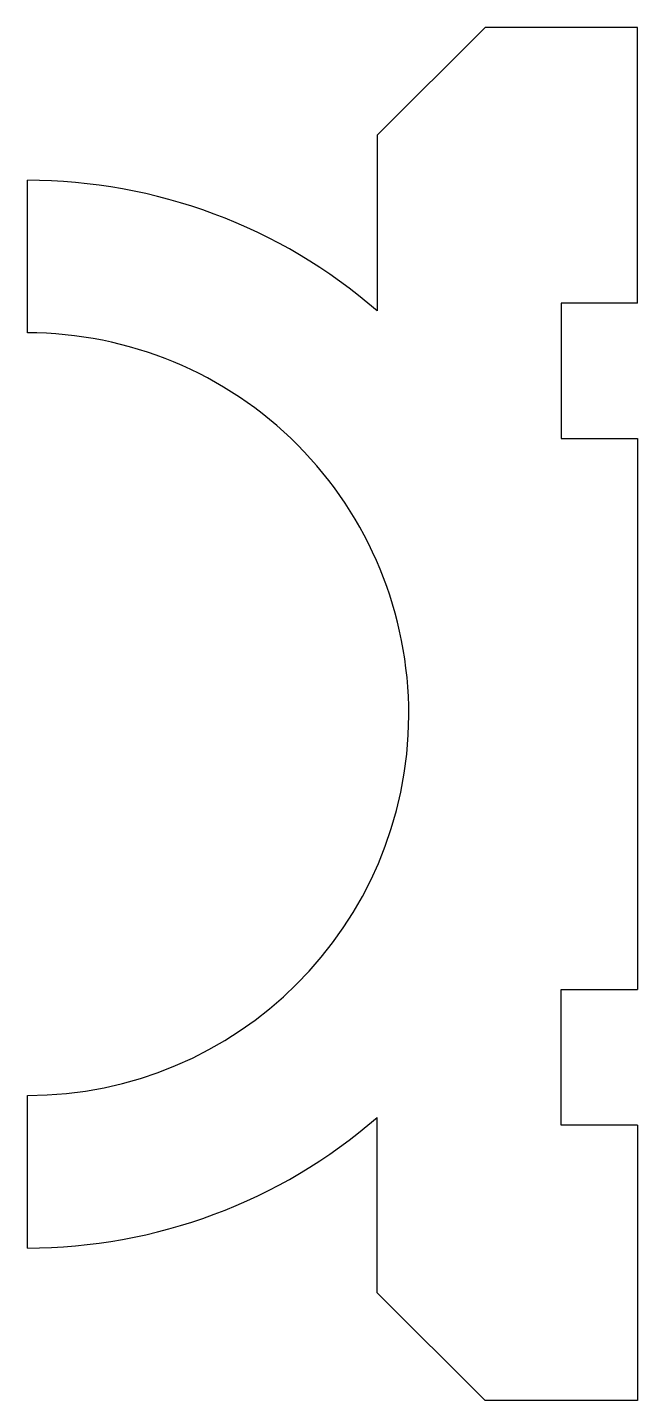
# Model space of a CAD drawing. Extents: x 0 to 16, y -18 to 18.
import ezdxf

# ---------------------------------------------------------------- set-up
doc = ezdxf.new("R2010")
doc.units = 0
doc.layers.get('0').update_dxf_attribs({"linetype": 'continuous'})

# ---------------------------------------------------------------- blocks, each defined once
blk = doc.blocks.new('PAD003')
at = {"color": 0}
for p, q in [((12, 18.008), (9.172, 15.18)), ((16, 18.008), (12, 18.008)), ((16, 10.775), (16, 18.008)), ((9.172, 15.18), (9.172, 10.577)), ((0, 10), (0, 14)), ((16, 10.775), (14, 10.775)), ((14, 10.775), (14, 7.225)), ((14, 7.225), (16, 7.225)), ((16, 7.225), (16, -7.225)), ((14, -7.225), (16, -7.225)), ((14, -10.775), (14, -7.225)), ((0, -14), (0, -10)), ((9.172, -15.172), (9.172, -10.577)), ((16, -10.775), (14, -10.775)), ((16, -10.775), (16, -18)), ((12, -18), (9.172, -15.172)), ((16, -18), (12, -18))]:
    blk.add_line(p, q, dxfattribs=at)
for radius, start, end in [(14, 49.0718, 90), (10, -0.1795, 90), (10, -90, -0.1795), (14, -90, -49.0718)]:
    blk.add_arc((0, 0), radius, start, end, dxfattribs=at)

msp = doc.modelspace()

# ---------------------------------------------------------------- block references
at = {"color": 0}
msp.add_blockref('PAD003', (0, 0), dxfattribs=at)

doc.saveas('drawing.dxf')
